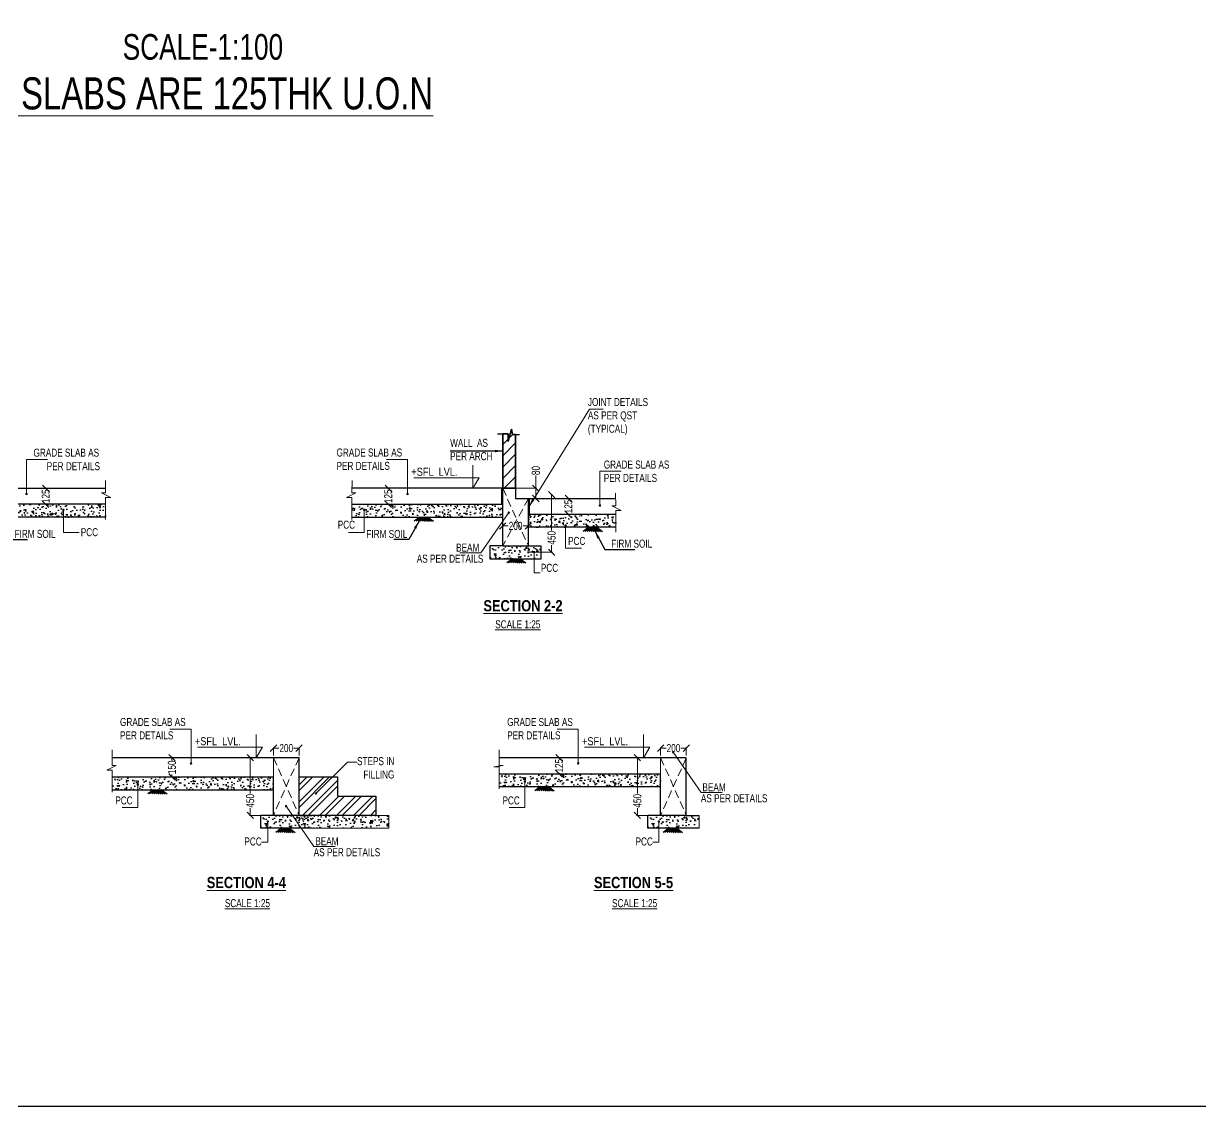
# Model space of a CAD drawing. Header units: millimetres. Extents: x 1798 to 243113, y 1193 to 150435.
# Drawn here: x 72423 to 81616, y 1193 to 9647 of the extents above; entities that cross this region are included whole.
import ezdxf

# ---------------------------------------------------------------- set-up
doc = ezdxf.new("R2010")
doc.units = ezdxf.units.MM
doc.linetypes.add('CONTINU', pattern=[0])
doc.linetypes.add('HIDDEN', pattern=[0.375, 0.25, -0.125])
for name, color, linetype, lineweight in [('-S-TEXT', 6, 'Continuous', 0), ('A-DIMS-MISC', 8, 'Continuous', 9), ('cut line', 8, 'Continuous', 20), ('LOW WALL', 6, 'Continuous', 20), ('S - BEAM', 7, 'Continuous', 13), ('S - COL', 5, 'Continuous', 13), ('S - DIM', 8, 'Continuous', 13), ('S - SEC CUT', 5, 'Continuous', 13), ('S-BEAM', 7, 'Continuous', 9), ('S-COLS-IDEN', 4, 'Continuous', 9), ('S-Column hatch', 254, 'Continuous', 9), ('SEC TEXT', 50, 'Continuous', 5)]:
    doc.layers.add(name, color=color, linetype=linetype, lineweight=lineweight)
for name, color, linetype in [('A-WALL-PATT', 7, 'Continuous'), ('beam', 4, 'Continuous'), ('BEAM-1', 7, 'CONTINU'), ('STEEL', 3, 'Continuous'), ('TEMP', 8, 'Continuous'), ('TEXT', 7, 'Continuous')]:
    doc.layers.add(name, color=color, linetype=linetype)
doc.styles.add('ARIAL', font='arial.ttf')
doc.styles.add('GFC', font='ARIALN.TTF')
doc.styles.add('sd', font='ARIALNB.TTF')
doc.styles.add('SED', font='ARIALN.TTF', dxfattribs={"height": 250})
doc.styles.add('SOBHA', font='swisscl.ttf')
doc.styles.add('sobha.sed', font='swisscl.ttf')
doc.dimstyles.new('GFC- 50', dxfattribs={"dimscale": 100, "dimtxt": 1, "dimasz": 0.6, "dimexe": 0.2, "dimexo": 0, "dimgap": 0.1, "dimtad": 1, "dimdec": 0, "dimzin": 1, "dimdsep": 46, "dimtxsty": 'GFC', "dimblk": 'OBLIQUE', "dimcen": 0, "dimclrd": 8, "dimclre": 8, "dimclrt": 6, "dimazin": 2, "dimtfac": 1, "dimtdec": 0, "dimtmove": 1, "dimatfit": 3, "dimfxl": 1, "dimtolj": 1, "dimlwd": -1, "dimlwe": 9, "dimarcsym": 0})
doc.dimstyles.new('S--25', dxfattribs={"dimscale": 25, "dimtxt": 2.5, "dimasz": 2, "dimexe": 0.25, "dimexo": 0.25, "dimgap": 0.1, "dimtad": 0, "dimdec": 0, "dimrnd": 0.0005, "dimzin": 0, "dimdsep": 46, "dimtxsty": 'SOBHA', "dimblk": 'OBLIQUE', "dimcen": 0.09, "dimclrd": 8, "dimclre": 8, "dimclrt": 6, "dimadec": 0, "dimazin": 0, "dimtfac": 1, "dimtdec": 0, "dimtofl": 0, "dimtmove": 0, "dimatfit": 3, "dimfxl": 0.18, "dimtolj": 1, "dimtzin": 0, "dimlwd": -1, "dimlwe": -1, "dimarcsym": 0})
doc.dimstyles.new('S-25', dxfattribs={"dimscale": 25, "dimtxt": 2.5, "dimasz": 2.5, "dimexe": 0.25, "dimexo": 0.25, "dimgap": 0.1, "dimtad": 0, "dimdec": 0, "dimrnd": 0.0005, "dimzin": 0, "dimdsep": 46, "dimtxsty": 'SOBHA', "dimblk": 'OBLIQUE', "dimcen": 0.09, "dimclrd": 8, "dimclre": 8, "dimclrt": 6, "dimadec": 0, "dimazin": 0, "dimtfac": 1, "dimtdec": 0, "dimtofl": 0, "dimtmove": 0, "dimatfit": 3, "dimfxl": 0.18, "dimtolj": 1, "dimtzin": 0, "dimlwd": -1, "dimlwe": -1, "dimarcsym": 0})
doc.dimstyles.new('S-50', dxfattribs={"dimscale": 25, "dimtxt": 4, "dimasz": 3, "dimexe": 1.5, "dimexo": 1.5, "dimgap": 1, "dimtad": 0, "dimdec": 0, "dimzin": 0, "dimdsep": 46, "dimtxsty": 'SOBHA', "dimblk": 'ARCHTICK', "dimcen": 0.09, "dimdle": 1.5, "dimclrd": 8, "dimclre": 8, "dimclrt": 6, "dimadec": 0, "dimazin": 0, "dimtfac": 1, "dimtdec": 0, "dimtofl": 0, "dimtmove": 0, "dimatfit": 3, "dimfxl": 0.18, "dimtolj": 1, "dimtzin": 0, "dimlwd": -1, "dimlwe": -1, "dimarcsym": 0})

# ---------------------------------------------------------------- blocks, each defined once
blk = doc.blocks.new('_ArchTick')
at = {"color": 0, "linetype": 'ByBlock', "const_width": 0.15}
blk.add_lwpolyline([(-0.5, -0.5), (0.5, 0.5)], dxfattribs=at)
blk = doc.blocks.new('_OBLIQUE')
at = {"color": 0, "linetype": 'ByBlock'}
blk.add_line((-0.5, -0.5), (0.5, 0.5), dxfattribs=at)
blk = doc.blocks.new('*D531')
at = {"layer": 'S - COL', "color": 8, "transparency": 16777216}
for p, q in [((72591.2, 6019.1), (72603, 6019.1)), ((72596.7, 6019.1), (72596.7, 6012.9)), ((72592.5, 5894.1), (72603, 5894.1)), ((72596.7, 5894.1), (72596.7, 5900.3))]:
    blk.add_line(p, q, dxfattribs=at)
at = {"layer": 'S - COL', "color": 8, "transparency": 16777216, "xscale": 50, "yscale": 50, "zscale": 50}
for p, rotation in [((72596.7, 6019.1), 90), ((72596.7, 5894.1), 270)]:
    blk.add_blockref('_OBLIQUE', p, dxfattribs=dict(at, rotation=rotation))
at = {"layer": 'S - COL', "color": 6, "transparency": 16777216, "insert": (72596.7, 5956.6), "char_height": 62.5, "attachment_point": 5, "rotation": 90, "style": 'SOBHA'}
blk.add_mtext('\\A1;125', dxfattribs=at)
blk = doc.blocks.new('*D532')
at = {"layer": 'S - COL', "color": 8, "transparency": 16777216}
for p, q in [((76675.2, 5939.1), (76685.7, 5939.1)), ((76679.4, 5939.1), (76679.4, 5932.9)), ((76679.4, 5814.1), (76679.4, 5820.3)), ((76685.7, 5814.1), (76685.7, 5814.1))]:
    blk.add_line(p, q, dxfattribs=at)
at = {"layer": 'S - COL', "color": 8, "transparency": 16777216, "xscale": 50, "yscale": 50, "zscale": 50}
for p, rotation in [((76679.4, 5939.1), 90), ((76679.4, 5814.1), 270)]:
    blk.add_blockref('_OBLIQUE', p, dxfattribs=dict(at, rotation=rotation))
at = {"layer": 'S - COL', "color": 6, "transparency": 16777216, "insert": (76679.4, 5876.6), "char_height": 62.5, "attachment_point": 5, "rotation": 90, "style": 'SOBHA'}
blk.add_mtext('\\A1;125', dxfattribs=at)
blk = doc.blocks.new('*D533')
at = {"layer": 'S - COL', "color": 8, "transparency": 16777216}
for p, q in [((76166.7, 5668.2), (76166.7, 5731)), ((76166.7, 5724.8), (76209.6, 5724.8)), ((76366.7, 5724.8), (76323.8, 5724.8)), ((76366.7, 5668.2), (76366.7, 5731))]:
    blk.add_line(p, q, dxfattribs=at)
at = {"layer": 'S - COL', "color": 8, "transparency": 16777216, "xscale": 50, "yscale": 50, "zscale": 50, "rotation": 180}
blk.add_blockref('_OBLIQUE', (76166.7, 5724.8), dxfattribs=at)
at = {"layer": 'S - COL', "color": 8, "transparency": 16777216, "xscale": 50, "yscale": 50, "zscale": 50}
blk.add_blockref('_OBLIQUE', (76366.7, 5724.8), dxfattribs=at)
at = {"layer": 'S - COL', "color": 6, "transparency": 16777216, "insert": (76266.7, 5724.8), "char_height": 62.5, "attachment_point": 5, "style": 'SOBHA'}
blk.add_mtext('\\A1;200', dxfattribs=at)
blk = doc.blocks.new('*D534')
at = {"layer": 'S - COL', "color": 8, "transparency": 16777216}
for p, q in [((76548.3, 5969.1), (76548.3, 5689.8)), ((76554.6, 5969.1), (76554.6, 5969.1)), ((76373, 5519.1), (76554.6, 5519.1)), ((76548.3, 5519.1), (76548.3, 5574.8))]:
    blk.add_line(p, q, dxfattribs=at)
at = {"layer": 'S - COL', "color": 8, "transparency": 16777216, "xscale": 50, "yscale": 50, "zscale": 50}
for p, rotation in [((76548.3, 5969.1), 90), ((76548.3, 5519.1), 270)]:
    blk.add_blockref('_OBLIQUE', p, dxfattribs=dict(at, rotation=rotation))
at = {"layer": 'S - COL', "color": 6, "transparency": 16777216, "insert": (76548.3, 5632.3), "char_height": 62.5, "attachment_point": 5, "rotation": 90, "style": 'SOBHA'}
blk.add_mtext('\\A1;450', dxfattribs=at)
blk = doc.blocks.new('*D535')
at = {"layer": 'S - COL', "color": 8, "transparency": 16777216}
for p, q in [((75277.7, 6019.1), (75265.9, 6019.1)), ((75272.1, 6019.1), (75272.1, 6012.9)), ((75276.4, 5894.1), (75265.9, 5894.1)), ((75272.1, 5894.1), (75272.1, 5900.3))]:
    blk.add_line(p, q, dxfattribs=at)
at = {"layer": 'S - COL', "color": 8, "transparency": 16777216, "xscale": 50, "yscale": 50, "zscale": 50}
for p, rotation in [((75272.1, 6019.1), 90), ((75272.1, 5894.1), 270)]:
    blk.add_blockref('_OBLIQUE', p, dxfattribs=dict(at, rotation=rotation))
at = {"layer": 'S - COL', "color": 6, "transparency": 16777216, "insert": (75272.1, 5956.6), "char_height": 62.5, "attachment_point": 5, "rotation": 90, "style": 'SOBHA'}
blk.add_mtext('\\A1;125', dxfattribs=at)
blk = doc.blocks.new('*D518')
at = {"layer": 'S - COL', "color": 8, "transparency": 16777216}
for p, q in [((76424.8, 6019.1), (76424.8, 6119.7)), ((76273, 6019.1), (76431.1, 6019.1)), ((76424.8, 5939.1), (76424.8, 6019.1)), ((76373, 5939.1), (76431.1, 5939.1))]:
    blk.add_line(p, q, dxfattribs=at)
at = {"layer": 'S - COL', "color": 8, "transparency": 16777216, "xscale": 50, "yscale": 50, "zscale": 50}
for p, rotation in [((76424.8, 6019.1), 90), ((76424.8, 5939.1), 270)]:
    blk.add_blockref('_OBLIQUE', p, dxfattribs=dict(at, rotation=rotation))
at = {"layer": 'S - COL', "color": 6, "transparency": 16777216, "insert": (76424.8, 6157.3), "char_height": 62.5, "attachment_point": 5, "rotation": 90, "style": 'SOBHA'}
blk.add_mtext('\\A1;80', dxfattribs=at)
blk = doc.blocks.new('*D519')
at = {"layer": 'S - COL', "color": 8, "transparency": 16777216}
for p, q in [((73586.6, 3915.5), (73576.1, 3915.5)), ((73582.4, 3915.5), (73582.4, 3896.9)), ((73582.4, 3765.5), (73582.4, 3784.1)), ((73586.6, 3765.5), (73576.1, 3765.5))]:
    blk.add_line(p, q, dxfattribs=at)
at = {"layer": 'S - COL', "color": 8, "transparency": 16777216, "xscale": 50, "yscale": 50, "zscale": 50}
for p, rotation in [((73582.4, 3915.5), 90), ((73582.4, 3765.5), 270)]:
    blk.add_blockref('_OBLIQUE', p, dxfattribs=dict(at, rotation=rotation))
at = {"layer": 'S - COL', "color": 6, "transparency": 16777216, "insert": (73582.4, 3840.5), "char_height": 62.5, "attachment_point": 5, "rotation": 90, "style": 'SOBHA'}
blk.add_mtext('\\A1;150', dxfattribs=at)
blk = doc.blocks.new('*D520')
at = {"layer": 'S - COL', "color": 8, "transparency": 16777216}
for p, q in [((74375.6, 3933.5), (74375.6, 3996.3)), ((74375.6, 3990.1), (74418.5, 3990.1)), ((74575.6, 3990.1), (74532.7, 3990.1)), ((74575.6, 3933.5), (74575.6, 3996.3))]:
    blk.add_line(p, q, dxfattribs=at)
at = {"layer": 'S - COL', "color": 8, "transparency": 16777216, "xscale": 50, "yscale": 50, "zscale": 50, "rotation": 180}
blk.add_blockref('_OBLIQUE', (74375.6, 3990.1), dxfattribs=at)
at = {"layer": 'S - COL', "color": 8, "transparency": 16777216, "xscale": 50, "yscale": 50, "zscale": 50}
blk.add_blockref('_OBLIQUE', (74575.6, 3990.1), dxfattribs=at)
at = {"layer": 'S - COL', "color": 6, "transparency": 16777216, "insert": (74475.6, 3990.1), "char_height": 62.5, "attachment_point": 5, "style": 'SOBHA'}
blk.add_mtext('\\A1;200', dxfattribs=at)
blk = doc.blocks.new('*D661')
at = {"layer": 'S - COL', "color": 8, "transparency": 16777216}
for p, q in [((74187.8, 3915.5), (74187.8, 3915.5)), ((74194, 3915.5), (74194, 3636.2)), ((74194, 3465.5), (74194, 3521.2)), ((74369.4, 3465.5), (74187.8, 3465.5))]:
    blk.add_line(p, q, dxfattribs=at)
at = {"layer": 'S - COL', "color": 8, "transparency": 16777216, "xscale": 50, "yscale": 50, "zscale": 50}
for p, rotation in [((74194, 3915.5), 90), ((74194, 3465.5), 270)]:
    blk.add_blockref('_OBLIQUE', p, dxfattribs=dict(at, rotation=rotation))
at = {"layer": 'S - COL', "color": 6, "transparency": 16777216, "insert": (74194, 3578.7), "char_height": 62.5, "attachment_point": 5, "rotation": 90, "style": 'SOBHA'}
blk.add_mtext('\\A1;450', dxfattribs=at)
blk = doc.blocks.new('*D536')
at = {"layer": 'S - COL', "color": 8, "transparency": 16777216}
for p, q in [((76610.9, 3915.5), (76600.4, 3915.5)), ((76606.7, 3915.5), (76606.7, 3909.3)), ((76610.9, 3790.5), (76600.4, 3790.5)), ((76606.7, 3790.5), (76606.7, 3796.7))]:
    blk.add_line(p, q, dxfattribs=at)
at = {"layer": 'S - COL', "color": 8, "transparency": 16777216, "xscale": 50, "yscale": 50, "zscale": 50}
for p, rotation in [((76606.7, 3915.5), 90), ((76606.7, 3790.5), 270)]:
    blk.add_blockref('_OBLIQUE', p, dxfattribs=dict(at, rotation=rotation))
at = {"layer": 'S - COL', "color": 6, "transparency": 16777216, "insert": (76606.7, 3853), "char_height": 62.5, "attachment_point": 5, "rotation": 90, "style": 'SOBHA'}
blk.add_mtext('\\A1;125', dxfattribs=at)
blk = doc.blocks.new('*D537')
at = {"layer": 'S - COL', "color": 8, "transparency": 16777216}
for p, q in [((77400, 3933.5), (77400, 3996.3)), ((77400, 3990.1), (77442.9, 3990.1)), ((77600, 3990.1), (77557, 3990.1)), ((77600, 3933.5), (77600, 3996.3))]:
    blk.add_line(p, q, dxfattribs=at)
at = {"layer": 'S - COL', "color": 8, "transparency": 16777216, "xscale": 50, "yscale": 50, "zscale": 50, "rotation": 180}
blk.add_blockref('_OBLIQUE', (77400, 3990.1), dxfattribs=at)
at = {"layer": 'S - COL', "color": 8, "transparency": 16777216, "xscale": 50, "yscale": 50, "zscale": 50}
blk.add_blockref('_OBLIQUE', (77600, 3990.1), dxfattribs=at)
at = {"layer": 'S - COL', "color": 6, "transparency": 16777216, "insert": (77500, 3990.1), "char_height": 62.5, "attachment_point": 5, "style": 'SOBHA'}
blk.add_mtext('\\A1;200', dxfattribs=at)
blk = doc.blocks.new('*D668')
at = {"layer": 'S - COL', "color": 8, "transparency": 16777216}
for p, q in [((77212.1, 3915.5), (77212.1, 3915.5)), ((77218.3, 3915.5), (77218.3, 3636.2)), ((77218.3, 3465.5), (77218.3, 3521.2)), ((77393.7, 3465.5), (77212.1, 3465.5))]:
    blk.add_line(p, q, dxfattribs=at)
at = {"layer": 'S - COL', "color": 8, "transparency": 16777216, "xscale": 50, "yscale": 50, "zscale": 50}
for p, rotation in [((77218.3, 3915.5), 90), ((77218.3, 3465.5), 270)]:
    blk.add_blockref('_OBLIQUE', p, dxfattribs=dict(at, rotation=rotation))
at = {"layer": 'S - COL', "color": 6, "transparency": 16777216, "insert": (77218.3, 3578.7), "char_height": 62.5, "attachment_point": 5, "rotation": 90, "style": 'SOBHA'}
blk.add_mtext('\\A1;450', dxfattribs=at)

msp = doc.modelspace()

# ---------------------------------------------------------------- hatches: boundary and pattern name
at = {"layer": 'A-DIMS-MISC'}
h = msp.add_hatch(dxfattribs=at)
h.set_pattern_fill('ANSI32', color=256, scale=250, style=0)
h.set_pattern_definition([(45, (141175.24, -25819.35), (-66.29126, 66.29126), []), (45, (141219.43, -25819.35), (-66.29126, 66.29126), [])])
h.paths.add_polyline_path([(75175.6, 3615.5), (74875.6, 3615.5), (74875.6, 3765.5), (74575.6, 3765.5), (74575.6, 3465.5), (75175.6, 3465.5)])
at = {"layer": 'A-WALL-PATT'}
h = msp.add_hatch(dxfattribs=at)
h.set_pattern_fill('ANSI31', color=8, scale=500)
h.set_pattern_definition([(45, (54583.78, 39755.72), (-44.19417, 44.19417), [])])
h.paths.add_polyline_path([(76166.7, 6019.1), (76266.7, 6019.1), (76266.7, 6439.1), (76222.9, 6439.1), (76207.6, 6383.3), (76207.6, 6442.7), (76166.7, 6442.7)])
at = {"layer": 'BEAM-1', "lineweight": -3}
h = msp.add_hatch(dxfattribs=at)
h.set_pattern_fill('AR-CONC', color=256, scale=0.5)
h.set_pattern_definition([(50, (-124341.89, 155574.33), (91.092334, -7.969543), [9.525, -104.775]), (355, (-124341.89, 155574.33), (-17.62171, 95.528423), [7.62, -83.820292]), (100.451445, (-124334.3, 155573.66), (73.470624, 87.558876), [8.095004, -89.045122]), (46.1842, (-124341.89, 155599.73), (135.53952, -21.021164), [14.2875, -157.1625]), (96.63556, (-124330.6, 155597.98), (118.70207, 123.71306), [12.14251, -133.567804]), (351.18415, (-124341.89, 155599.73), (118.70207, 123.71306), [11.42998, -125.729866]), (21, (-124329.19, 155593.38), (75.807196, -51.1326), [9.525, -104.775]), (326, (-124329.19, 155593.38), (30.901014, 92.093983), [7.62, -83.82]), (71.451445, (-124322.87, 155589.12), (106.70821, 40.961384), [8.095004, -89.04497]), (37.5, (-124341.89, 155574.327), (1.5443016, 42.2775194), [0, -82.804, 0, -85.09, 0, -84.1375]), (7.5, (-124341.89, 155574.327), (33.409831, 50.090287), [0, -48.514, 0, -80.899, 0, -32.0675]), (327.5, (-124370.21, 155574.327), (67.7952976, -2.864372), [0, -31.75, 0, -99.06, 0, -131.445]), (317.5, (-124382.91, 155574.327), (74.06459, 12.713246), [0, -41.275, 0, -65.786, 0, -93.345])])
h.paths.add_polyline_path([(73064.7, 5794.1), (73064.7, 5894.1), (71702.2, 5894.1), (71702.2, 5794.1)])
h = msp.add_hatch(dxfattribs=at)
h.set_pattern_fill('AR-CONC', color=256, scale=0.5)
h.set_pattern_definition([(50, (-119399.99, 155574.33), (91.092334, -7.969543), [9.525, -104.775]), (355, (-119399.99, 155574.33), (-17.62171, 95.528423), [7.62, -83.820292]), (100.451445, (-119392.4, 155573.66), (73.470624, 87.558876), [8.095004, -89.045122]), (46.1842, (-119399.99, 155599.73), (135.53952, -21.021164), [14.2875, -157.1625]), (96.63556, (-119388.69, 155597.98), (118.70207, 123.71306), [12.14251, -133.567804]), (351.18415, (-119399.99, 155599.73), (118.70207, 123.71306), [11.42998, -125.729866]), (21, (-119387.29, 155593.38), (75.807196, -51.1326), [9.525, -104.775]), (326, (-119387.29, 155593.38), (30.901014, 92.093983), [7.62, -83.82]), (71.451445, (-119380.97, 155589.12), (106.70821, 40.961384), [8.095004, -89.04497]), (37.5, (-119399.988, 155574.327), (1.5443016, 42.2775194), [0, -82.804, 0, -85.09, 0, -84.1375]), (7.5, (-119399.99, 155574.327), (33.409831, 50.090287), [0, -48.514, 0, -80.899, 0, -32.0675]), (327.5, (-119428.31, 155574.327), (67.7952976, -2.864372), [0, -31.75, 0, -99.06, 0, -131.445]), (317.5, (-119441.01, 155574.327), (74.06459, 12.713246), [0, -41.275, 0, -65.786, 0, -93.345])])
h.paths.add_polyline_path([(74987.9, 5794.1), (74987.9, 5894.1), (76166.7, 5894.1), (76166.7, 5794.1)])
h = msp.add_hatch(dxfattribs=at)
h.set_pattern_fill('AR-CONC', color=256, scale=0.5)
h.set_pattern_definition([(50, (-119298.67, 155494.36), (91.092334, -7.969543), [9.525, -104.775]), (355, (-119298.67, 155494.36), (-17.62171, 95.528423), [7.62, -83.820292]), (100.451445, (-119291.08, 155493.7), (73.470624, 87.558876), [8.095004, -89.045122]), (46.1842, (-119298.67, 155519.76), (135.53952, -21.021164), [14.2875, -157.1625]), (96.63556, (-119287.38, 155518.01), (118.70207, 123.71306), [12.14251, -133.567804]), (351.18415, (-119298.67, 155519.76), (118.70207, 123.71306), [11.42998, -125.729866]), (21, (-119285.97, 155513.41), (75.807196, -51.1326), [9.525, -104.775]), (326, (-119285.97, 155513.41), (30.901014, 92.093983), [7.62, -83.82]), (71.451445, (-119279.66, 155509.15), (106.70821, 40.961384), [8.095004, -89.04497]), (37.5, (-119298.673, 155494.36), (1.5443016, 42.2775194), [0, -82.804, 0, -85.09, 0, -84.1375]), (7.5, (-119298.673, 155494.36), (33.409831, 50.090287), [0, -48.514, 0, -80.899, 0, -32.0675]), (327.5, (-119326.994, 155494.36), (67.7952976, -2.864372), [0, -31.75, 0, -99.06, 0, -131.445]), (317.5, (-119339.694, 155494.36), (74.06459, 12.713246), [0, -41.275, 0, -65.786, 0, -93.345])])
h.paths.add_polyline_path([(77049.9, 5714.1), (77049.9, 5814.1), (76366.7, 5814.1), (76366.7, 5714.1)])
h = msp.add_hatch(dxfattribs=at)
h.set_pattern_fill('AR-CONC', color=256, scale=0.5)
h.set_pattern_definition([(50, (-127537.42, 155249.36), (91.092334, -7.969543), [9.525, -104.775]), (355, (-127537.42, 155249.36), (-17.62171, 95.528423), [7.62, -83.820292]), (100.451445, (-127529.83, 155248.7), (73.470624, 87.558876), [8.095004, -89.045122]), (46.1842, (-127537.42, 155274.76), (135.53952, -21.021164), [14.2875, -157.1625]), (96.63556, (-127526.12, 155273.01), (118.70207, 123.71306), [12.14251, -133.567804]), (351.18415, (-127537.42, 155274.76), (118.70207, 123.71306), [11.42998, -125.729866]), (21, (-127524.72, 155268.41), (75.807196, -51.1326), [9.525, -104.775]), (326, (-127524.72, 155268.41), (30.901014, 92.093983), [7.62, -83.82]), (71.451445, (-127518.4, 155264.15), (106.70821, 40.961384), [8.095004, -89.04497]), (37.5, (-127537.42, 155249.36), (1.5443016, 42.2775194), [0, -82.804, 0, -85.09, 0, -84.1375]), (7.5, (-127537.42, 155249.36), (33.409831, 50.0902874), [0, -48.514, 0, -80.899, 0, -32.0675]), (327.5, (-127565.74, 155249.36), (67.7952976, -2.864372), [0, -31.75, 0, -99.06, 0, -131.445]), (317.5, (-127578.44, 155249.36), (74.06459, 12.713246), [0, -41.275, 0, -65.786, 0, -93.345])])
edge = h.paths.add_edge_path()
edge.add_line((76466.7, 5569.1), (76066.7, 5569.1))
edge.add_line((76066.7, 5569.1), (76066.8, 5467.8))
edge.add_line((76066.8, 5467.8), (76466.7, 5469.1))
edge.add_line((76466.7, 5469.1), (76466.5, 5569.1))
h = msp.add_hatch(dxfattribs=at)
h.set_pattern_fill('AR-CONC', color=256, scale=0.5)
h.set_pattern_definition([(50, (-118065.43, 153470.74), (91.092334, -7.969543), [9.525, -104.775]), (355, (-118065.43, 153470.74), (-17.62171, 95.528423), [7.62, -83.820292]), (100.451445, (-118057.84, 153470.08), (73.470624, 87.558876), [8.095004, -89.045122]), (46.1842, (-118065.43, 153496.14), (135.53952, -21.021164), [14.2875, -157.1625]), (96.63556, (-118054.13, 153494.39), (118.70207, 123.71306), [12.14251, -133.567804]), (351.18415, (-118065.43, 153496.14), (118.70207, 123.71306), [11.42998, -125.729866]), (21, (-118052.73, 153489.79), (75.807196, -51.1326), [9.525, -104.775]), (326, (-118052.73, 153489.79), (30.901014, 92.093983), [7.62, -83.82]), (71.451445, (-118046.41, 153485.53), (106.70821, 40.961384), [8.095004, -89.04497]), (37.5, (-118065.43, 153470.742), (1.5443016, 42.2775194), [0, -82.804, 0, -85.09, 0, -84.1375]), (7.5, (-118065.43, 153470.74), (33.409831, 50.090287), [0, -48.514, 0, -80.899, 0, -32.0675]), (327.5, (-118093.75, 153470.742), (67.7952976, -2.864372), [0, -31.75, 0, -99.06, 0, -131.445]), (317.5, (-118106.45, 153470.74), (74.06459, 12.713246), [0, -41.275, 0, -65.786, 0, -93.345])])
h.paths.add_polyline_path([(76138.8, 3690.5), (76138.8, 3790.5), (77400, 3790.5), (77400, 3690.5)])
h = msp.add_hatch(dxfattribs=at)
h.set_pattern_fill('AR-CONC', color=256, scale=0.5)
h.set_pattern_definition([(50, (-121089.76, 153445.74), (91.092334, -7.969543), [9.525, -104.775]), (355, (-121089.76, 153445.74), (-17.62171, 95.528423), [7.62, -83.820292]), (100.451445, (-121082.17, 153445.08), (73.470624, 87.558876), [8.095004, -89.045122]), (46.1842, (-121089.76, 153471.14), (135.53952, -21.021164), [14.2875, -157.1625]), (96.63556, (-121078.47, 153469.39), (118.70207, 123.71306), [12.14251, -133.567804]), (351.18415, (-121089.76, 153471.14), (118.70207, 123.71306), [11.42998, -125.729866]), (21, (-121077.06, 153464.79), (75.807196, -51.1326), [9.525, -104.775]), (326, (-121077.06, 153464.79), (30.901014, 92.093983), [7.62, -83.82]), (71.451445, (-121070.74, 153460.53), (106.70821, 40.961384), [8.095004, -89.04497]), (37.5, (-121089.76, 153445.742), (1.5443016, 42.2775194), [0, -82.804, 0, -85.09, 0, -84.1375]), (7.5, (-121089.76, 153445.74), (33.409831, 50.090287), [0, -48.514, 0, -80.899, 0, -32.0675]), (327.5, (-121118.08, 153445.742), (67.7952976, -2.864372), [0, -31.75, 0, -99.06, 0, -131.445]), (317.5, (-121130.78, 153445.74), (74.06459, 12.713246), [0, -41.275, 0, -65.786, 0, -93.345])])
h.paths.add_polyline_path([(73114.4, 3665.5), (73114.4, 3765.5), (74375.6, 3765.5), (74375.6, 3665.5)])
h = msp.add_hatch(dxfattribs=at)
h.set_pattern_fill('AR-CONC', color=256, scale=0.5)
h.set_pattern_definition([(50, (-129328.51, 153145.74), (91.092334, -7.969543), [9.525, -104.775]), (355, (-129328.51, 153145.74), (-17.62171, 95.528423), [7.62, -83.820292]), (100.451445, (-129320.916, 153145.08), (73.470624, 87.558876), [8.095004, -89.045122]), (46.1842, (-129328.51, 153171.14), (135.53952, -21.021164), [14.2875, -157.1625]), (96.63556, (-129317.21, 153169.39), (118.70207, 123.71306), [12.14251, -133.567804]), (351.18415, (-129328.5, 153171.14), (118.70207, 123.71306), [11.42998, -125.729866]), (21, (-129315.81, 153164.79), (75.807196, -51.1326), [9.525, -104.775]), (326, (-129315.81, 153164.79), (30.901014, 92.093983), [7.62, -83.82]), (71.451445, (-129309.49, 153160.53), (106.70821, 40.961384), [8.095004, -89.04497]), (37.5, (-129328.507, 153145.742), (1.5443016, 42.2775194), [0, -82.804, 0, -85.09, 0, -84.1375]), (7.5, (-129328.507, 153145.74), (33.409831, 50.0902874), [0, -48.514, 0, -80.899, 0, -32.0675]), (327.5, (-129356.828, 153145.742), (67.7952976, -2.864372), [0, -31.75, 0, -99.06, 0, -131.445]), (317.5, (-129369.53, 153145.74), (74.06459, 12.713246), [0, -41.275, 0, -65.786, 0, -93.345])])
edge = h.paths.add_edge_path()
edge.add_line((74275.6, 3465.5), (74675.6, 3465.5))
edge.add_line((74675.6, 3465.5), (74675.6, 3364.2))
edge.add_line((74675.6, 3364.2), (74275.6, 3365.5))
edge.add_line((74275.6, 3365.5), (74275.8, 3465.5))
h = msp.add_hatch(dxfattribs=at)
h.set_pattern_fill('AR-CONC', color=256, scale=0.5)
h.set_pattern_definition([(50, (-129028.51, 153145.74), (91.092334, -7.969543), [9.525, -104.775]), (355, (-129028.51, 153145.74), (-17.62171, 95.528423), [7.62, -83.820292]), (100.451445, (-129020.916, 153145.08), (73.470624, 87.558876), [8.095004, -89.045122]), (46.1842, (-129028.51, 153171.14), (135.53952, -21.021164), [14.2875, -157.1625]), (96.63556, (-129017.21, 153169.39), (118.70207, 123.71306), [12.14251, -133.567804]), (351.18415, (-129028.5, 153171.14), (118.70207, 123.71306), [11.42998, -125.729866]), (21, (-129015.81, 153164.79), (75.807196, -51.1326), [9.525, -104.775]), (326, (-129015.81, 153164.79), (30.901014, 92.093983), [7.62, -83.82]), (71.451445, (-129009.49, 153160.53), (106.70821, 40.961384), [8.095004, -89.04497]), (37.5, (-129028.507, 153145.742), (1.5443016, 42.2775194), [0, -82.804, 0, -85.09, 0, -84.1375]), (7.5, (-129028.507, 153145.74), (33.409831, 50.0902874), [0, -48.514, 0, -80.899, 0, -32.0675]), (327.5, (-129056.828, 153145.742), (67.7952976, -2.864372), [0, -31.75, 0, -99.06, 0, -131.445]), (317.5, (-129069.53, 153145.74), (74.06459, 12.713246), [0, -41.275, 0, -65.786, 0, -93.345])])
edge = h.paths.add_edge_path()
edge.add_line((74575.6, 3465.5), (75275.6, 3465.5))
edge.add_line((75275.6, 3465.5), (75275.6, 3364.9))
edge.add_line((75275.6, 3364.9), (74575.6, 3366.1))
edge.add_line((74575.6, 3366.1), (74575.8, 3465.5))
h = msp.add_hatch(dxfattribs=at)
h.set_pattern_fill('AR-CONC', color=256, scale=0.5)
h.set_pattern_definition([(50, (-126304.175, 153145.74), (91.092334, -7.969543), [9.525, -104.775]), (355, (-126304.175, 153145.74), (-17.62171, 95.528423), [7.62, -83.820292]), (100.451445, (-126296.58, 153145.08), (73.470624, 87.558876), [8.095004, -89.045122]), (46.1842, (-126304.18, 153171.14), (135.53952, -21.021164), [14.2875, -157.1625]), (96.63556, (-126292.88, 153169.39), (118.70207, 123.71306), [12.14251, -133.567804]), (351.18415, (-126304.18, 153171.14), (118.70207, 123.71306), [11.42998, -125.729866]), (21, (-126291.475, 153164.79), (75.807196, -51.1326), [9.525, -104.775]), (326, (-126291.475, 153164.79), (30.901014, 92.093983), [7.62, -83.82]), (71.451445, (-126285.16, 153160.53), (106.70821, 40.961384), [8.095004, -89.04497]), (37.5, (-126304.175, 153145.742), (1.5443016, 42.2775194), [0, -82.804, 0, -85.09, 0, -84.1375]), (7.5, (-126304.175, 153145.74), (33.409831, 50.0902874), [0, -48.514, 0, -80.899, 0, -32.0675]), (327.5, (-126332.496, 153145.742), (67.7952976, -2.864372), [0, -31.75, 0, -99.06, 0, -131.445]), (317.5, (-126345.196, 153145.74), (74.06459, 12.713246), [0, -41.275, 0, -65.786, 0, -93.345])])
edge = h.paths.add_edge_path()
edge.add_line((77300, 3465.5), (77700, 3465.5))
edge.add_line((77700, 3465.5), (77699.9, 3364.2))
edge.add_line((77699.9, 3364.2), (77300, 3365.5))
edge.add_line((77300, 3365.5), (77300.1, 3465.5))
at = {"layer": 'S-Column hatch', "linetype": 'ByBlock', "ltscale": 150}
h = msp.add_hatch(color=7, dxfattribs=at)
h.dxf.hatch_style = 1
h.paths.add_polyline_path([(76166.7, 5894.1), (76156.7, 5894.1), (76156.7, 6019.1), (76166.7, 6019.1)])
h = msp.add_hatch(color=7, dxfattribs=at)
h.dxf.hatch_style = 1
h.paths.add_polyline_path([(76376.7, 5814.1), (76366.7, 5814.1), (76366.7, 5939.1), (76376.7, 5939.1)])

# ---------------------------------------------------------------- linework, layer by layer
at = {"layer": 'beam', "color": 8}
for p, q in [((76124.7, 6442.7, -11999.9), (76207.6, 6442.7, -11999.9)), ((76166.7, 6019.1, 259914.1), (76166.7, 6442.7, 259914.1)), ((76207.6, 6383.3, -11999.9), (76234.5, 6481.3, -11999.9)), ((76207.6, 6442.7, -11999.9), (76207.6, 6383.3, -11999.9)), ((76234.5, 6481.3, -11999.9), (76242.5, 6439.1, -11999.9)), ((76242.5, 6439.1, -11999.9), (76297.8, 6439.1, -11999.9)), ((76266.7, 6439.1, 227039.2), (76266.7, 6019.1, 259914.1))]:
    msp.add_line(p, q, dxfattribs=at)
at = {"layer": 'beam', "color": 4}
msp.add_lwpolyline([(201385.5, 1192.9), (1797.5, 1192.9), (1797.5, 42147.9), (201385.5, 42147.9)], close=True, dxfattribs=at)
at = {"layer": 'beam', "color": 8, "elevation": 259914.1}
msp.add_lwpolyline([(76166.7, 6019.1), (76266.7, 6019.1), (76266.7, 6439.1), (76242.5, 6439.1), (76234.5, 6481.3), (76207.6, 6383.3), (76207.6, 6442.7), (76166.7, 6442.7), (76166.7, 6019.1)], dxfattribs=at)
at = {"layer": 'BEAM-1'}
for p, q in [((71712.2, 6019.1, 259914.1), (73064.2, 6019.1, 259914.1)), ((76266.7, 6019.1, 259914.1), (74989.2, 6019.1, 259914.1)), ((76166.7, 5569.1, 259914.1), (76166.7, 6019.1, 259914.1)), ((76166.7, 6019.1, 259914.1), (76266.7, 6019.1, 259914.1)), ((76266.7, 6019.1, 259914.1), (76266.7, 5939.1, 259914.1)), ((73064.7, 5894.1, 259914.1), (71702.2, 5894.1, 259914.1)), ((74987.9, 5894.1, 259914.1), (76166.7, 5894.1, 259914.1)), ((76266.7, 5939.1, 259914.1), (77049.1, 5939.1, 259914.1)), ((76366.7, 5569.1, 259914.1), (76366.7, 5939.1, 259914.1)), ((73064.7, 5794.1, 259914.1), (71702.2, 5794.1, 259914.1)), ((74987.9, 5794.1, 259914.1), (76166.7, 5794.1, 259914.1)), ((77049.9, 5814.1, 259914.1), (76366.7, 5814.1, 259914.1)), ((77049.9, 5714.1, 259914.1), (76366.7, 5714.1, 259914.1)), ((76066.7, 5569.1, 259914.1), (76066.7, 5469.1, 259914.1)), ((76166.7, 5569.1, 259914.1), (76066.7, 5569.1, 259914.1)), ((76166.7, 5569.1, 259914.1), (76466.7, 5569.1, 259914.1)), ((76466.7, 5469.1, 259914.1), (76466.7, 5569.1, 259914.1)), ((76066.7, 5469.1, 259914.1), (76466.7, 5469.1, 259914.1)), ((74575.6, 3915.5), (73114.4, 3915.5)), ((74575.6, 3465.5), (74575.6, 3915.5)), ((77600, 3915.5), (76138.8, 3915.5)), ((77600, 3465.5), (77600, 3915.5)), ((76138.8, 3790.5), (77400, 3790.5)), ((77400, 3465.5), (77400, 3790.5)), ((73114.4, 3765.5), (74375.6, 3765.5)), ((74375.6, 3465.5), (74375.6, 3765.5)), ((76138.8, 3690.5), (77400, 3690.5)), ((73114.4, 3665.5), (74375.6, 3665.5)), ((74575.6, 3465.5), (74275.6, 3465.5)), ((74275.6, 3365.5), (74275.6, 3465.5)), ((74575.6, 3465.5), (74675.6, 3465.5)), ((77600, 3465.5), (77300, 3465.5)), ((77300, 3365.5), (77300, 3465.5)), ((77600, 3465.5), (77700, 3465.5)), ((74675.6, 3365.5), (74275.6, 3365.5)), ((77700, 3365.5), (77300, 3365.5))]:
    msp.add_line(p, q, dxfattribs=at)
at = {"layer": 'BEAM-1', "lineweight": -3}
msp.add_lwpolyline([(74575.6, 3765.5), (74575.6, 3765.5), (74875.6, 3765.5), (74875.6, 3615.5), (75175.6, 3615.5), (75175.6, 3465.5), (74575.6, 3465.5), (74575.6, 3765.5)], dxfattribs=at)
at = {"layer": 'cut line', "linetype": 'Continuous', "ltscale": 2000}
for p, q in [((73064.7, 5983.1, 259914.1), (73063.3, 6080.1, 259914.1)), ((74987.9, 5983.1, 259914.1), (74989.2, 6080.1, 259914.1)), ((73105.4, 5946.5, 259914.1), (73032.5, 5983.1, 259914.1)), ((73032.5, 5983.1, 259914.1), (73064.7, 5983.1, 259914.1)), ((74947.2, 5946.5, 259914.1), (75020.1, 5983.1, 259914.1)), ((75020.1, 5983.1, 259914.1), (74987.9, 5983.1, 259914.1)), ((77049.9, 5882.8, 259914.1), (77048.5, 5979.9, 259914.1)), ((73064.7, 5776, 259914.1), (73064.7, 5946.5, 259914.1)), ((73064.7, 5946.5, 259914.1), (73105.4, 5946.5, 259914.1)), ((74987.9, 5946.5, 259914.1), (74947.2, 5946.5, 259914.1)), ((74987.9, 5776, 259914.1), (74987.9, 5946.5, 259914.1)), ((77090.5, 5846.2, 259914.1), (77017.7, 5882.8, 259914.1)), ((77017.7, 5882.8, 259914.1), (77049.9, 5882.8, 259914.1)), ((77049.9, 5675.8, 259914.1), (77049.9, 5846.2, 259914.1)), ((77049.9, 5846.2, 259914.1), (77090.5, 5846.2, 259914.1)), ((73114.4, 3854.5), (73114.4, 3976.5)), ((76138.8, 3854.5), (76138.8, 3976.5)), ((73073.7, 3817.9), (73146.6, 3854.5)), ((73114.4, 3817.9), (73073.7, 3817.9)), ((73146.6, 3854.5), (73114.4, 3854.5)), ((73114.4, 3647.4), (73114.4, 3817.9)), ((76098.1, 3842.9), (76171, 3854.5)), ((76138.8, 3842.9), (76098.1, 3842.9)), ((76171, 3854.5), (76138.8, 3854.5)), ((76138.8, 3672.4), (76138.8, 3842.9))]:
    msp.add_line(p, q, dxfattribs=at)
at = {"layer": 'cut line', "linetype": 'HIDDEN', "ltscale": 250}
for p, q in [((76166.7, 6019.1, 259914.1), (76366.7, 5569.1, 259914.1)), ((76366.7, 5939.1, 259914.1), (76166.7, 5569.1, 259914.1)), ((74575.6, 3915.5), (74375.6, 3465.5)), ((74375.6, 3915.5), (74575.6, 3465.5)), ((77600, 3915.5), (77400, 3465.5)), ((77400, 3915.5), (77600, 3465.5))]:
    msp.add_line(p, q, dxfattribs=at)
at = {"layer": 'cut line', "linetype": 'HIDDEN', "ltscale": 5}
for p, q in [((74375.6, 3915.5), (74375.6, 3765.5)), ((77400, 3915.5), (77400, 3790.5))]:
    msp.add_line(p, q, dxfattribs=at)
at = {"layer": 'S - BEAM', "lineweight": 18}
for p, q in [((74575.6, 3465.5), (75275.6, 3465.5)), ((75275.6, 3465.5), (75275.6, 3365.5)), ((77600, 3465.5), (77600, 3465.5)), ((77700, 3465.5), (77700, 3365.5)), ((74575.6, 3365), (75275.6, 3365)), ((77600, 3365), (77600, 3365))]:
    msp.add_line(p, q, dxfattribs=at)
at = {"layer": 'S - SEC CUT', "color": 8, "elevation": 259914.1}
msp.add_lwpolyline([(75932.8, 6200.3), (75932.8, 6019.1), (75981.8, 6100.3), (75472.7, 6100.3)], dxfattribs=at)
at = {"layer": 'S - SEC CUT', "color": 8}
for points in [[(74241.7, 4096.7), (74241.7, 3915.5), (74290.7, 3996.7), (73781.6, 3996.7)], [(77266, 4096.7), (77266, 3915.5), (77315, 3996.7), (76806, 3996.7)]]:
    msp.add_lwpolyline(points, dxfattribs=at)
at = {"layer": 'S-COLS-IDEN', "color": 4, "ltscale": 100, "elevation": 259914.1}
for points in [[(76166.7, 5894.1), (76156.7, 5894.1), (76156.7, 6019.1), (76166.7, 6019.1)], [(76376.7, 5814.1), (76366.7, 5814.1), (76366.7, 5939.1), (76376.7, 5939.1)]]:
    msp.add_lwpolyline(points, close=True, dxfattribs=at)
at = {"layer": 'TEMP', "color": 8, "linetype": 'Continuous', "ltscale": 10}
for p, q in [((75518.8, 5794.1, 259914.1), (75474.6, 5761, 259914.1)), ((75533.2, 5794.1, 259914.1), (75489.1, 5761, 259914.1)), ((75549.8, 5794.1, 259914.1), (75505.6, 5761, 259914.1)), ((75517.1, 5794.1, 259914.1), (75561.2, 5761, 259914.1)), ((75565.9, 5794.1, 259914.1), (75521.7, 5761, 259914.1)), ((75533.6, 5794.1, 259914.1), (75577.8, 5761, 259914.1)), ((75582.4, 5794.1, 259914.1), (75538.3, 5761, 259914.1)), ((75549.8, 5794.1, 259914.1), (75593.9, 5761, 259914.1)), ((75566.3, 5794.1, 259914.1), (75610.4, 5761, 259914.1)), ((75580.7, 5794.1, 259914.1), (75624.9, 5761, 259914.1)), ((76838.9, 5714.1, 259914.1), (76794.7, 5681, 259914.1)), ((76853.3, 5714.1, 259914.1), (76809.2, 5681, 259914.1)), ((76869.8, 5714.1, 259914.1), (76825.7, 5681, 259914.1)), ((76837.2, 5714.1, 259914.1), (76881.3, 5681, 259914.1)), ((76886, 5714.1, 259914.1), (76841.8, 5681, 259914.1)), ((76853.7, 5714.1, 259914.1), (76897.9, 5681, 259914.1)), ((76902.5, 5714.1, 259914.1), (76858.3, 5681, 259914.1)), ((76869.8, 5714.1, 259914.1), (76914, 5681, 259914.1)), ((76886.4, 5714.1, 259914.1), (76930.5, 5681, 259914.1)), ((76900.8, 5714.1, 259914.1), (76945, 5681, 259914.1)), ((76241.4, 5469.1, 259914.1), (76197.3, 5436, 259914.1)), ((76255.8, 5469.1, 259914.1), (76211.7, 5436, 259914.1)), ((76272.4, 5469.1, 259914.1), (76228.2, 5436, 259914.1)), ((76239.7, 5469.1, 259914.1), (76283.9, 5436, 259914.1)), ((76288.5, 5469.1, 259914.1), (76244.3, 5436, 259914.1)), ((76256.3, 5469.1, 259914.1), (76300.4, 5436, 259914.1)), ((76305, 5469.1, 259914.1), (76260.9, 5436, 259914.1)), ((76272.4, 5469.1, 259914.1), (76316.5, 5436, 259914.1)), ((76288.9, 5469.1, 259914.1), (76333.1, 5436, 259914.1)), ((76303.3, 5469.1, 259914.1), (76347.5, 5436, 259914.1)), ((76462.4, 3690.5), (76418.3, 3657.4)), ((76476.8, 3690.5), (76432.7, 3657.4)), ((76493.4, 3690.5), (76449.2, 3657.4)), ((76460.7, 3690.5), (76504.9, 3657.4)), ((76509.5, 3690.5), (76465.3, 3657.4)), ((76477.3, 3690.5), (76521.4, 3657.4)), ((76526, 3690.5), (76481.9, 3657.4)), ((76493.4, 3690.5), (76537.5, 3657.4)), ((76509.9, 3690.5), (76554.1, 3657.4)), ((76524.3, 3690.5), (76568.5, 3657.4)), ((73438.1, 3665.5), (73393.9, 3632.4)), ((73452.5, 3665.5), (73408.3, 3632.4)), ((73469, 3665.5), (73424.9, 3632.4)), ((73436.4, 3665.5), (73480.5, 3632.4)), ((73485.2, 3665.5), (73441, 3632.4)), ((73452.9, 3665.5), (73497.1, 3632.4)), ((73501.7, 3665.5), (73457.5, 3632.4)), ((73469, 3665.5), (73513.2, 3632.4)), ((73485.6, 3665.5), (73529.7, 3632.4)), ((73500, 3665.5), (73544.2, 3632.4)), ((74439, 3365.5), (74394.8, 3332.4)), ((74453.4, 3365.5), (74409.3, 3332.4)), ((74469.9, 3365.5), (74425.8, 3332.4)), ((74437.3, 3365.5), (74481.4, 3332.4)), ((74486.1, 3365.5), (74441.9, 3332.4)), ((74453.8, 3365.5), (74498, 3332.4)), ((74502.6, 3365.5), (74458.5, 3332.4)), ((74469.9, 3365.5), (74514.1, 3332.4)), ((74486.5, 3365.5), (74530.6, 3332.4)), ((74500.9, 3365.5), (74545.1, 3332.4)), ((77463.3, 3365.5), (77419.2, 3332.4)), ((77477.7, 3365.5), (77433.6, 3332.4)), ((77494.3, 3365.5), (77450.1, 3332.4)), ((77461.6, 3365.5), (77505.8, 3332.4)), ((77510.4, 3365.5), (77466.2, 3332.4)), ((77478.2, 3365.5), (77522.3, 3332.4)), ((77526.9, 3365.5), (77482.8, 3332.4)), ((77494.3, 3365.5), (77538.4, 3332.4)), ((77510.8, 3365.5), (77555, 3332.4)), ((77525.2, 3365.5), (77569.4, 3332.4))]:
    msp.add_line(p, q, dxfattribs=at)

# ---------------------------------------------------------------- texts
at = {"layer": '-S-TEXT', "linetype": 'Continuous', "ltscale": 150000, "insert": (73197.8, 9564.6), "char_height": 200, "attachment_point": 1, "style": 'ARIAL'}
msp.add_mtext_dynamic_manual_height_columns('{\\fSwis721 LtCn BT|b0|i0|c0|p34;\\W1;SCALE-1:100}', width=1300.427, gutter_width=250, heights=[0], dxfattribs=at)
at = {"layer": '-S-TEXT', "linetype": 'Continuous', "ltscale": 150000, "insert": (71877.2, 9226.5), "char_height": 250, "width": 3743.653, "attachment_point": 1, "style": 'ARIAL'}
msp.add_mtext('{\\fSwis721 LtCn BT|b0|i0|c0|p34;\\W1;\\LALL SLABS ARE 125THK U.O.N}', dxfattribs=at)
at = {"layer": 'LOW WALL', "color": 7, "char_height": 62.5, "style": 'sobha.sed'}
for s, insert, width, attachment_point in [('\\pxql;JOINT DETAILS\\PAS PER QST \\P(TYPICAL)', (76831.6, 6723.2, 259914.1), 2170.491, 1), ('\\pxql;WALL  AS\\PPER ARCH ', (77926, 6404.7, 259914.1), 2170.491, 3), ('\\pxql;GRADE SLAB AS\\PPER DETAILS', (74868.1, 6329.2, 259914.1), 2170.491, 1), ('\\pxql;GRADE SLAB AS\\PPER DETAILS', (76955.6, 6235, 259914.1), 2170.491, 1), ('\\pxql; PCC \\P ', (74688.5, 5539.6, 20875), 1835.942, 9), ('\\pxql; PCC \\P ', (74859.8, 5598.2, 259914.1), 1835.942, 7), ('\\pxql;FIRM SOIL', (75101.2, 5630, -11999.9), 1835.942, 7), ('\\pxql; PCC \\P ', (78495.1, 5471.5, -11999.9), 1835.942, 9), ('\\pxql;FIRM SOIL', (78849.5, 5554.2, -11999.9), 1835.942, 9), ('\\pxql; PCC \\P ', (78282.4, 5261.4, -11999.9), 1835.942, 9), ('\\pxql;{\\LSCALE 1:25}', (77913.4, 4924.5, 259914.1), 1805.445, 9), ('\\pxql;GRADE SLAB AS\\PPER DETAILS', (73177, 4225.6), 2170.491, 1), ('\\pxql;GRADE SLAB AS\\PPER DETAILS', (76201.3, 4225.6), 2170.491, 1), ('\\pxqr;STEPS IN FILLING', (75320.2, 3919.7), 505.667, 3), ('\\pxql; PCC \\P ', (73122.4, 3445.7), 1835.942, 7), ('\\pxql; PCC \\P ', (76146.7, 3445.7), 1835.942, 7), ('\\pxql;PCC ', (74148.4, 3229.4), 2170.491, 7), ('\\pxql;PCC ', (77203.8, 3229.4), 2170.491, 7), ('\\pxql;{\\LSCALE 1:25}', (73995.9, 2747.8), 1805.445, 7), ('\\pxql;{\\LSCALE 1:25}', (77020.3, 2747.8), 1805.445, 7)]:
    msp.add_mtext(s, dxfattribs=dict(at, insert=insert, width=width, attachment_point=attachment_point))
at = {"layer": 'S - SEC CUT', "color": 4, "char_height": 62.5, "width": 607.676, "attachment_point": 1, "style": 'SED'}
for insert in [(75452.8, 6178.9, 259914.1), (73761.7, 4075.3), (76786, 4075.3)]:
    msp.add_mtext('+SFL  LVL.', dxfattribs=dict(at, insert=insert))
at = {"layer": 'SEC TEXT', "color": 1, "linetype": 'ByBlock', "char_height": 87.5, "width": 1682.513, "style": 'sd'}
for s, insert, attachment_point, rotation in [('{\\LSECTION 2-2}', (76015.6, 5145.5, 259914.1), 1, 0.01072), ('{\\LSECTION 4-4}', (74472.8, 2984.8), 3, 359.98928), ('{\\LSECTION 5-5}', (77497.1, 2984.8), 3, 359.98928)]:
    msp.add_mtext(s, dxfattribs=dict(at, insert=insert, attachment_point=attachment_point, rotation=rotation))
at = {"layer": 'TEXT', "style": 'sobha.sed'}
for s, p in [('GRADE SLAB AS', (72501.1, 6265.4, 259914.1)), ('PER DETAILS', (72604.2, 6160, 259914.1)), ('FIRM SOIL', (72353, 5631.4, -11999.9)), ('BEAM', (75802.1, 5524.3, 259914.1)), ('AS PER DETAILS', (75494.9, 5438, 259914.1)), ('BEAM', (77726.5, 3653.8)), ('AS PER DETAILS', (77714.1, 3567.5)), ('BEAM', (74702.1, 3232.4)), ('AS PER DETAILS', (74689.7, 3146.2))]:
    msp.add_text(s, height=62.5, dxfattribs=at).set_placement(p)

# ---------------------------------------------------------------- dimensions: what is measured, and where the dimension line sits
at = {"layer": 'S - COL'}
for base, p1, p2, picture, middle in [((76424.8, 6019.1, -11999.9), (76366.7, 5939.1, 259914.1), (76266.7, 6019.1, 259914.7), '*D518', (76424.8, 6157.3, -11999.9)), ((76548.3, 5519.1, 259914.1), (76548.3, 5969.1, 259914.1), (76366.7, 5519.1, 259914.1), '*D534', (76548.3, 5632.3, 259914.1)), ((74194, 3465.5), (74194, 3915.5), (74375.6, 3465.5), '*D661', (74194, 3578.7)), ((77218.3, 3465.5), (77218.3, 3915.5), (77400, 3465.5), '*D668', (77218.3, 3578.7))]:
    dim = msp.add_linear_dim(base=base, p1=p1, p2=p2, angle=90, dimstyle='S--25', dxfattribs=at)
    dim.commit()
    dim.dimension.update_dxf_attribs({"geometry": picture, "text_midpoint": middle, "dimtype": 160})
for base, p1, p2, angle, picture, middle in [((72596.7, 5894.1, 259914.1), (72585, 6019.1, 259914.1), (72586.3, 5894.1, 259914.1), 90, '*D531', (72596.7, 5956.6, 259914.1)), ((75272.1, 5894.1, 259914.1), (75283.9, 6019.1, 259914.1), (75282.6, 5894.1, 259914.1), 90, '*D535', (75272.1, 5956.6, 259914.1)), ((76679.4, 5814.1, 259914.1), (76668.9, 5939.1, 259914.1), (76679.4, 5814.1, 259914.1), 90, '*D532', (76679.4, 5876.6, 259914.1)), ((76166.7, 5724.8, 259914.1), (76366.7, 5661.9, 259914.1), (76166.7, 5661.9, 259914.1), 180, '*D533', (76266.7, 5724.8, 259914.1)), ((73582.4, 3765.5), (73592.8, 3915.5), (73592.8, 3765.5), 90, '*D519', (73582.4, 3840.5)), ((76606.7, 3790.5), (76617.2, 3915.5), (76617.2, 3790.5), 90, '*D536', (76606.7, 3853))]:
    dim = msp.add_linear_dim(base=base, p1=p1, p2=p2, angle=angle, dimstyle='S--25', dxfattribs=at)
    dim.commit()
    dim.dimension.update_dxf_attribs({"geometry": picture, "text_midpoint": middle})
for base, p1, p2, picture, middle in [((74575.6, 3990.1), (74375.6, 3927.2), (74575.6, 3927.2), '*D520', (74475.6, 3990.1)), ((77600, 3990.1), (77400, 3927.2), (77600, 3927.2), '*D537', (77500, 3990.1))]:
    dim = msp.add_linear_dim(base=base, p1=p1, p2=p2, dimstyle='S--25', dxfattribs=at)
    dim.commit()
    dim.dimension.update_dxf_attribs({"geometry": picture, "text_midpoint": middle})

# ---------------------------------------------------------------- leaders
at = {"layer": 'beam', "color": 4}
msp.add_leader([(76166.7, 6309.4, 259914.1), (75756, 6309.4, 259914.1)], dimstyle='GFC- 50', override={"dimgap": 0.1, "dimtad": 0}, dxfattribs=at)
at = {"layer": 'S - DIM', "color": 1}
for points in [[(72446.4, 5974.2, 259914.1), (72446.4, 6242.4, 259914.1), (72611.6, 6242.4, 259914.1)], [(75422.5, 5974.2, 259914.1), (75422.5, 6242.4, 259914.1), (75257.3, 6242.4, 259914.1)], [(76925.8, 5884.3, 259914.1), (76925.8, 6152.5, 259914.1), (77090.9, 6152.5, 259914.1)], [(72734.6, 5849.4, 259914.1), (72734.6, 5672.5, 259914.1), (72857.3, 5672.5, 259914.1)], [(75084.6, 5849.4, 259914.1), (75084.6, 5672.5, 259914.1), (74962, 5672.5, 259914.1)], [(76213.3, 5828.5, 259914.1), (75996.4, 5513.6, 259914.1), (75830.4, 5513.6, 259914.1)], [(76657.8, 5728.9, 259914.1), (76657.8, 5552, 259914.1), (76780.5, 5552, 259914.1)], [(76411.4, 5520.6, 259914.1), (76411.4, 5359.5, 259914.1), (76459.2, 5359.5, 259914.1)], [(73731.4, 3870.6), (73731.4, 4138.8), (73566.2, 4138.8)], [(76755.7, 3870.6), (76755.7, 4138.8), (76590.5, 4138.8)], [(77498.2, 3958), (77715.1, 3643.2), (77881.1, 3643.2)], [(74707.5, 3636.7), (74953.4, 3880.5), (75028.6, 3880.5)], [(73315.7, 3704.3), (73315.7, 3527.4), (73193, 3527.4)], [(76340, 3729.3), (76340, 3527.4), (76217.4, 3527.4)], [(74473.9, 3536.7), (74690.8, 3221.8), (74856.8, 3221.8)], [(74331, 3417), (74331, 3255.9), (74283.1, 3255.9)], [(77386.3, 3417), (77386.3, 3255.9), (77338.5, 3255.9)]]:
    msp.add_leader(points, dimstyle='S-50', override={"dimasz": 0.75, "dimclrd": 8, "dimldrblk": 'Dot', "dimfxl": 0}, dxfattribs=at)
at = {"layer": 'S-BEAM'}
msp.add_leader([(76371.7, 5876.6, 259914.1), (76843.3, 6637.6, 259914.1), (76951.7, 6637.6, 259914.1)], dimstyle='S-25', dxfattribs=at)
at = {"layer": 'STEEL', "color": 6}
for points in [[(72258.3, 5762.3, -11999.9), (72337.5, 5618.5, -11999.9), (72455, 5618.5, -11999.9)], [(75512.6, 5762.3, -11999.9), (75433.4, 5618.5, -11999.9), (75315.9, 5618.5, -11999.9)], [(76884.9, 5685.3, -11999.9), (76964.1, 5541.5, -11999.9), (77199, 5541.5, -11999.9)]]:
    msp.add_leader(points, dimstyle='S-25', dxfattribs=at)

doc.saveas('drawing.dxf')
